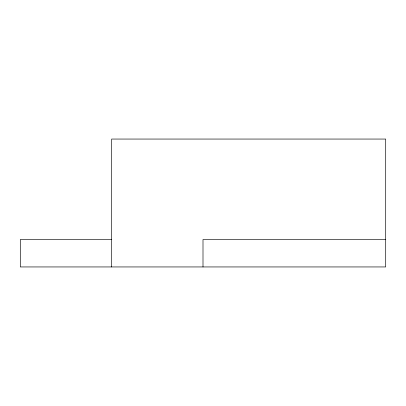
<?xml version="1.0" encoding="UTF-8"?>
<svg xmlns="http://www.w3.org/2000/svg" width="406" height="406" viewBox="0 0 406 406"><rect width="100%" height="100%" fill="white"/><g stroke="black" fill="none" stroke-linecap="round" stroke-linejoin="round"><path stroke-width="0.61" d="M111.65 239.54L20.3 239.54L20.3 266.945L385.7 266.945L385.7 139.055L111.65 139.055L111.65 266.945M385.7 239.54L203 239.54L203 266.945"/></g></svg>
